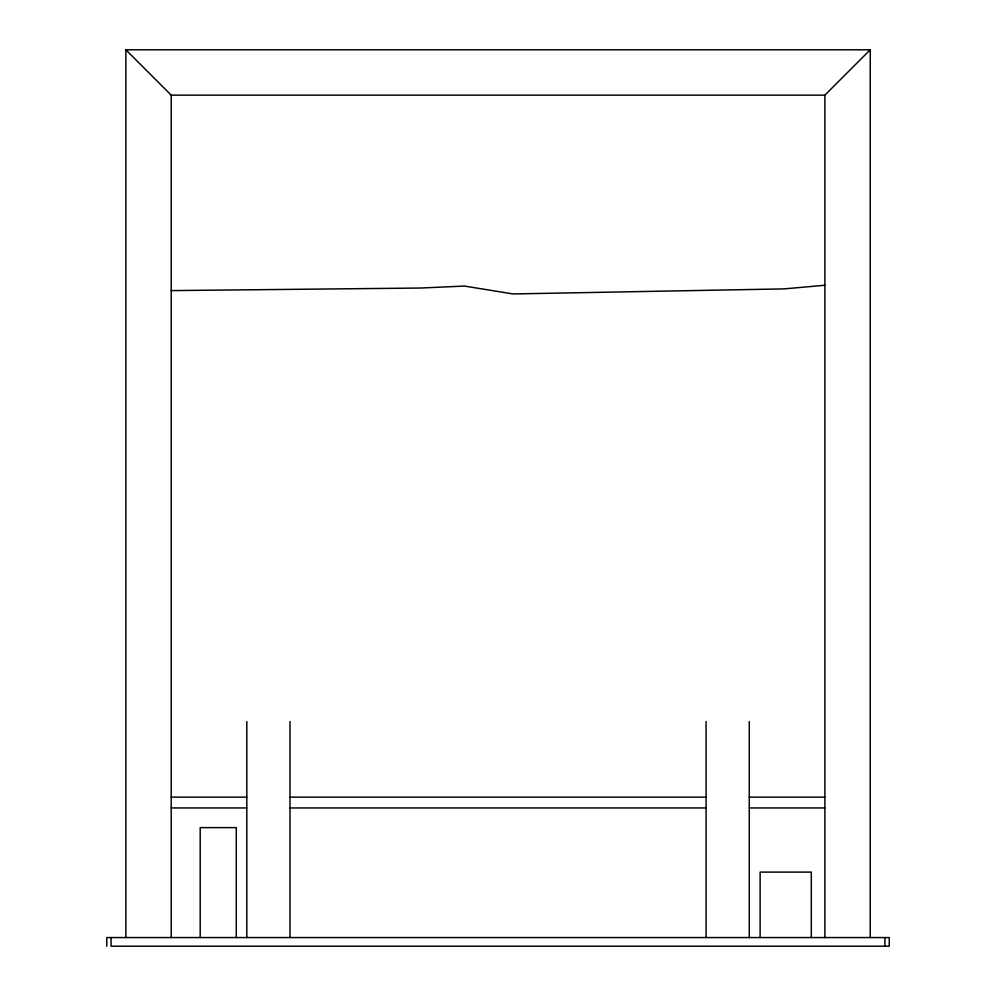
<?xml version="1.0" encoding="UTF-8"?>
<svg xmlns="http://www.w3.org/2000/svg" width="996" height="996" viewBox="0 0 996 996"><rect width="100%" height="100%" fill="white"/><g stroke="black" fill="none" stroke-linecap="round" stroke-linejoin="round"><path stroke-width="1.49" d="M824.875 937.56L824.875 95.155L870.23 49.8L125.857 49.8L125.857 937.56M824.949 285.242L784.126 288.89L512.977 293.945L464.397 286.064L420.698 288.031L171.212 290.608M125.857 49.8L171.212 95.155L824.875 95.155M171.212 797.161L246.809 797.161M290.01 797.161L706.077 797.161M749.278 797.161L824.875 797.161M171.212 807.955L246.809 807.955M290.01 807.955L706.077 807.955M749.278 807.955L824.875 807.955M884.921 937.56L884.921 946.2M870.23 49.8L870.23 937.56M811.304 937.56L811.304 872.11L760.122 872.11L760.122 937.56M749.278 721.565L749.278 937.56M706.077 721.565L706.077 937.56M290.01 721.565L290.01 937.56M246.809 721.565L246.809 937.56M236.276 937.56L236.276 827.614L200.196 827.614L200.196 937.56M171.212 95.155L171.212 937.56M111.079 937.56L111.079 946.2L889.241 946.2L889.241 937.56L106.759 937.56L106.759 946.2"/></g></svg>
